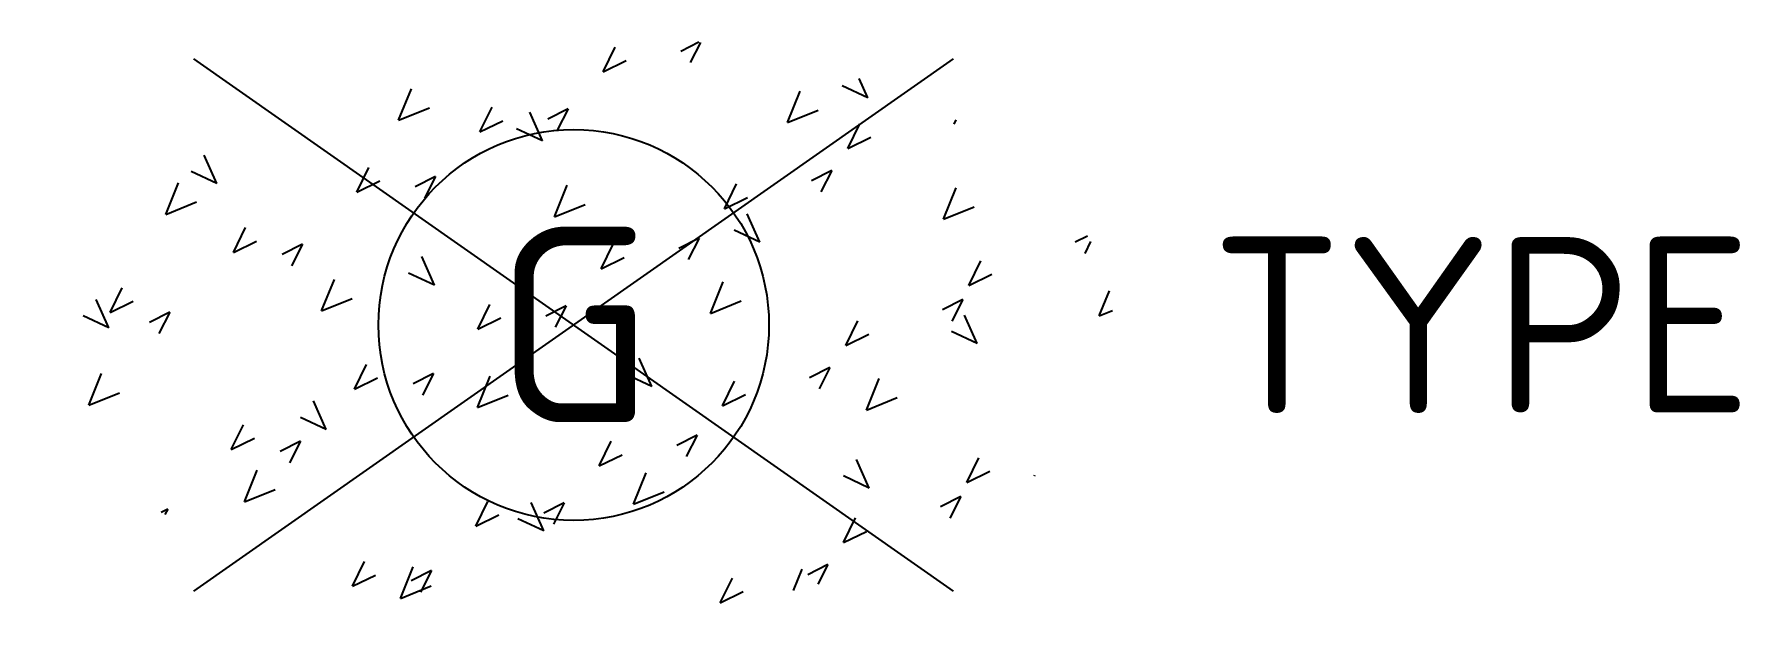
# Model space of a CAD drawing. Extents: x -5.5 to 11.9, y -3 to 3.
import ezdxf
from ezdxf.enums import TextEntityAlignment as Align

# ---------------------------------------------------------------- set-up
doc = ezdxf.new("R2010")
doc.units = 0
doc.styles.add('NLCS-ISO', font='NLCS-ISO.ttf')

msp = doc.modelspace()

# ---------------------------------------------------------------- hatches: boundary and pattern name
h = msp.add_hatch()
h.set_pattern_fill('GR-HOUTOPSTAND', color=256, scale=0.4, style=0, pattern_type=2)
h.set_pattern_definition([(26, (-0.9826, -0.0427), (0.02125, 2.0167), [0.26232, -1.1426]), (64, (-0.9826, -0.0427), (0.02126, 2.0167), [0.28128, -2.64772]), (207, (-1.4384, -0.4986), (-0.02003, -2.01616), [0.23296, -1.29396]), (243, (-1.4384, -0.4986), (-0.02001, -2.01614), [0.24612, -2.79468]), (114, (-1.4282, 0.4074), (-1.1069, -1.47733), [0.3187, -2.43516]), (155, (-1.4282, 0.4074), (-1.1069, -1.47734), [0.2915, -2.1657]), (22, (-0.9864, -0.8466), (0.78892, 1.95268), [0.33916, -2.23404]), (68, (-0.9864, -0.8466), (-1.5969, 0.98876), [0.3479, -1.7581])])
edge = h.paths.add_edge_path()
edge.add_ellipse((0, 0), major_axis=(-5.525, 0), ratio=0.538462, start_angle=0, end_angle=360, ccw=False)
edge = h.paths.add_edge_path(flags=16)
edge.add_arc((-0.03, -0.041), 0.5, 0, 360)
h.paths.add_polyline_path([(-0.353, -0.414), (0.297, -0.414), (0.297, 0.336), (-0.353, 0.336)], flags=0)

# ---------------------------------------------------------------- linework, layer by layer
for p, q in [((-3.891, -2.724), (3.891, 2.724)), ((3.891, -2.724), (-3.891, 2.724))]:
    msp.add_line(p, q)
msp.add_circle((0, 0), 2)

# ---------------------------------------------------------------- texts
at = {"style": 'NLCS-ISO'}
msp.add_text('G', height=2, dxfattribs=at).set_placement((0, 0), align=Align.MIDDLE_CENTER)
msp.add_attdef('TYPE', text='', height=1.8, dxfattribs=at).set_placement((6.525, 0), align=Align.MIDDLE_LEFT)

doc.saveas('drawing.dxf')
